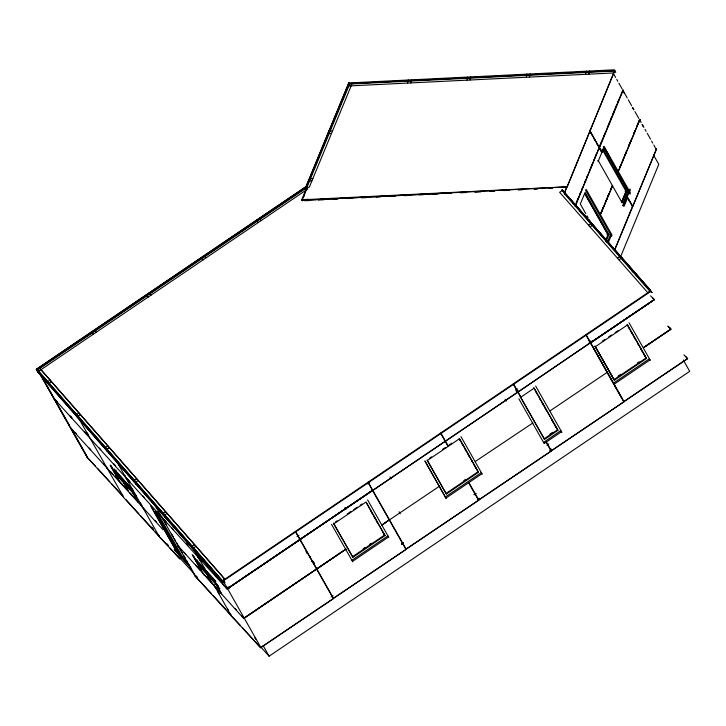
<?xml version="1.0" encoding="UTF-8"?>
<svg xmlns="http://www.w3.org/2000/svg" width="726" height="726" viewBox="0 0 726 726"><rect width="100%" height="100%" fill="white"/><g stroke="black" fill="none" stroke-linecap="round" stroke-linejoin="round"><path stroke-width="1.09" d="M37.625 371.748L222.9 583.087L37.598 371.766L36.373 369.235L305.855 186.709L307.706 189.032L38.215 371.549M76.938 416.788L75.803 414.219M105.86 449.539L104.571 447.189L105.016 447.724L107.802 445.837M107.348 451.436L106.087 448.922L106.541 449.458L109.308 447.552L106.559 449.412M136.234 484.351L135.118 481.737L136.27 484.188M163.595 515.524L162.488 512.91L163.64 515.36M192.49 548.439L191.228 545.925L191.682 546.46L194.468 544.573M303.477 197.363L307.234 187.308L37.634 369.897L222.927 581.181L650.296 291.734L564.229 193.506L566.716 186.9L302.352 200.376L302.606 200.848M564.492 193.969L566.716 186.9M348.907 82.846L305.991 186.773L348.743 82.955L614.459 69.805L615.793 72.273L613.443 72.409M650.396 290.182L562.069 189.813L651.866 292.551L650.396 290.182L650.578 290.863L222.092 581.099L36.754 369.942L306.254 187.39L349.206 83.563L348.897 82.946M451.472 192.971L302.025 200.312L301.771 199.813L349.605 84.062L614.532 71.048L566.952 187.299L614.74 70.549L349.17 83.59L352.192 83.445M302.025 200.312L304.611 194.051M305.855 186.709L306.254 187.39L309.294 187.235L352.174 83.417M408.275 79.933L407.558 83.073M411.397 79.778L410.689 82.918M467.589 77.138L467.916 77.755L466.918 80.132M470.766 76.865L470.049 80.005M527.003 74.097L526.296 77.246M530.125 73.943L529.408 77.065M586.372 71.184L585.655 74.324M589.494 71.03L588.786 74.17L589.748 71.774M576.235 202.863L578.822 196.61M579.684 194.523L580.546 192.444M581.408 190.357L582.697 187.226M584.847 182.017L585.71 179.93M586.572 177.852L587.434 175.765M590.02 169.512L592.607 163.25M593.469 161.172L594.331 159.085M595.184 156.998L596.482 153.876M601.309 142.187L599.15 147.414L589.639 130.163M602.172 140.091L603.034 138.004M603.905 135.907L605.203 132.767M607.363 127.54L608.225 125.453M609.087 123.356L609.958 121.26M610.82 119.173L611.682 117.077M612.544 114.989L615.14 108.709M616.011 106.613L616.873 104.526M617.735 102.43L618.597 100.342M575.192 205.975L622.926 89.879M575.301 206.166L599.177 147.814L601.718 152.306M601.8 152.106L599.504 147.596L623.28 90.051M603.179 149.229L627.01 191.355L622.218 202.962L598.378 160.836L603.179 149.229L602.262 149.311M603.66 206.384L600.647 213.68L612.517 185.52L610.974 188.669M605.811 201.175L607.099 198.044M607.961 195.966L608.824 193.878M619.768 167.397L621.057 164.267M623.217 159.048L624.079 156.961M624.941 154.874L626.239 151.743M628.398 146.516L630.985 140.254M633.571 133.992L634.869 130.861M637.02 125.634L639.86 119.354L618.715 170.51M603.769 206.583L600.756 213.871L612.626 185.72M604.631 204.496L605.493 202.409M606.355 200.331L607.217 198.243M608.07 196.156L608.933 194.078M611.092 188.869L612.381 185.738M619.877 167.597L621.175 164.466M622.037 162.379L622.899 160.292M625.05 155.065L626.347 151.934M628.507 146.716L631.529 139.41M633.68 134.183L634.978 131.052M637.564 124.79L639.724 119.572M639.969 119.545L618.579 170.728M605.529 240.415L608.025 234.607L584.739 193.452M621.601 202.091L626.003 191.446M621.701 202.082L626.093 191.437L602.163 149.32M606.546 240.324L608.942 234.525L585.102 192.39L580.31 204.006L585.855 213.798M607.281 242.502L610.584 234.489M623.452 203.362L627.999 192.354M622.872 205.34L628.662 191.328L603.478 146.824M623.126 205.739L625.277 200.53M629.152 191.147L630.014 189.059M623.235 205.939L625.395 200.721M608.315 242.602L611.21 235.596M623.67 205.467L629.043 192.454M623.806 205.594L626.393 199.332M629.415 192.027L630.277 189.94M624.079 206.238L627.082 198.96M655.968 149.093L653.845 144.982M614.35 250.388L632.437 206.611L631.33 204.641M614.595 250.37L632.682 206.583L627.445 197.771M632.763 206.384L656.54 148.848L632.763 206.384L627.772 197.554M620.412 257.195L658.791 164.321L653.436 154.874M36.754 369.942L39.531 368.064L224.869 579.221L222.111 581.054L36.3 369.416L305.936 186.8L306.254 187.39M50.021 380.016L47.244 381.894L46.791 381.368L48.088 383.718M49.604 385.452L48.315 383.101L48.778 383.591M48.352 383.101L49.568 385.615M48.76 383.627L51.546 381.749M53.987 398.574L57.263 401.777M54.096 398.774L56.61 401.133M76.13 414.809L78.907 412.931M80.432 414.664L77.655 416.542L77.201 416.007L78.453 418.521M70.785 428.267L73.299 430.627M40.756 375.269L87.356 457.571L95.215 465.802M106.74 467.816L108.074 469.613M111.069 465.702L114.3 471.41L116.124 470.176M125.779 477.545L124.926 475.476M126.006 477.871L129.292 481.066M136.688 478.752L133.911 480.63L133.457 480.104L134.709 482.618M562.432 190.403L559.655 192.29L647.837 292.75L650.578 290.863L562.069 189.813L650.378 290.228M135.426 482.363L138.212 480.485M78.372 417.759L123.547 496.956M142.468 507.047L140.49 502.982M142.577 507.238L140.526 504.57M142.695 507.365L144.029 509.162M590.955 222.728L592.398 224.978L591.082 222.673L591.282 223.309M162.796 513.545L165.573 511.667M588.541 225.196L591.318 223.318M167.098 513.391L164.312 515.278L163.867 514.743L165.12 517.257M590.066 226.929L592.843 225.051L592.625 224.361L593.913 226.712M158.286 534.427L159.157 536.541L123.311 497.119M116.033 460.311L159.275 536.668L167.824 545.653M177.707 545.389L243.9 618.679M177.734 545.907L178.768 546.633L182.634 553.466M179.186 551.942L177.571 553.03L151.344 506.666M617.427 258.111L620.213 256.224L619.986 255.534L620.83 257.131M195.984 546.306L193.207 548.194L192.753 547.658L194.051 550.009M183.324 556.225L182.398 556.851L180.965 556.298L155.745 511.721M197.808 556.769L202.545 561.57M197.917 556.969L199.65 558.457M193.76 556.288L197.517 562.949L198.389 562.36L215.921 581.635M155.3 505.723L195.23 576.208L211.475 593.668M205.44 569.692L192.426 547.331M37.253 370.823L36.4 369.271L221.784 580.473L222.936 582.924M214.497 586.336L213.671 584.312L231.186 615.757L260.707 647.819L242.684 627.99M214.606 586.463L215.949 588.26M367.483 483.888L369.362 482.618M297.025 536.568L298.903 535.298M515.524 390.116L517.402 388.846M516.213 391.505L518.037 390.261M589.085 342.146L590.937 340.893M653.772 299.802L590.565 342.618L653.89 299.929M227.102 588.986L225.831 587.18M445.201 441.272L372.801 490.368L445.192 441.344M517.82 392.085L445.428 441.181L517.82 392.158M335.358 522.039L337.191 520.796M347.282 513.963L350.948 511.476M353.707 509.607L357.373 507.129M360.123 505.26L361.956 504.016M429.728 458.115L431.562 456.881M442.533 449.376L445.328 447.552M448.958 445.02L451.753 443.205M602.29 341.175L605.085 339.351M608.715 336.819L611.51 335.004M615.176 332.517L617.935 330.657M333.951 523.755L366.058 502.002L385.025 535.534L352.918 557.278L333.479 523.237L352.918 557.278M520.288 396.786L520.714 397.258L534.154 388.165L557.985 430.291L544.554 439.393L520.243 396.741M646.503 358.444L646.076 357.963L613.924 379.671L594.993 346.193L595.429 346.665L627.536 324.912L646.503 358.444L614.396 380.188L594.948 346.139M309.312 557.441L310.664 556.524M230.196 613.524L231.068 615.63L195.23 576.208M231.186 615.757L240.424 625.513M475.394 461.409L532.884 422.959M550.027 410.862L607.136 372.393M670.461 329.305L643.418 347.618L670.57 329.495M244.245 618.234L316.645 569.139M316.872 569.048L346.003 549.255M382.048 524.907L389.263 519.952M389.49 519.87L439.502 486.202M643.526 347.818L670.579 329.432M363.027 548.829L364.86 547.585M369.443 544.482L371.276 543.239M463.823 480.558L465.656 479.314M618.08 376.086L620.83 374.226M637.346 363.036L639.179 361.793M352.446 556.76L384.599 535.062L366.149 502.474M426.979 459.985L445.945 493.508L478.062 471.764L459.603 439.176M446.372 493.979L478.488 472.236L459.522 438.704L427.405 460.456L446.372 493.979L445.945 493.508M351.892 560.281L387.947 535.87M445.274 497.038L481.402 472.572M613.37 383.192L649.416 358.78M352.518 561.389L388.573 536.977M445.9 498.145L481.955 473.724M613.996 384.299L650.042 359.887M549.918 434.148L552.604 432.333M544.083 438.867L557.559 429.819L557.985 430.291M543.529 442.397L560.899 430.627M544.155 443.504L561.525 431.734M473.987 494.497L475.857 493.226M546.914 445.31L548.792 444.04M401.396 544.137L403.257 542.876M474.187 494.842L476.056 493.571M401.623 544.228L403.493 542.957M331.165 596.917L333.043 595.638M477.354 499.434L479.233 498.163M549.664 450.456L551.542 449.185M687.15 358.798L623.933 401.605L687.259 358.925M333.325 598.632L260.825 647.538L333.325 598.632L295.355 531.595M405.952 549.446L333.443 598.351L405.952 549.446L367.982 482.409M478.57 500.259L406.07 549.165L478.57 500.259L468.706 482.826M551.197 451.073L478.688 499.978L551.197 451.073L546.197 442.243M623.815 401.895L551.315 450.792L623.815 401.895L585.846 334.849M260.716 646.966L269.11 656.195L689.7 371.34L683.284 359.996M599.504 147.596L596.899 143.784M597.462 160.918L598.378 160.836M625.086 191.528L627.01 191.355M607.009 234.698L608.942 234.525M304.866 200.73L309.385 200.494M318.424 200.04L324.077 199.75M333.116 199.287L337.635 199.06M347.799 198.543L352.319 198.307M361.357 197.853L367.011 197.563M376.041 197.1L380.56 196.873M389.599 196.41L395.253 196.12M404.291 195.657L409.936 195.376M418.975 194.913L423.494 194.686M432.533 194.223L438.186 193.933M447.216 193.47L451.735 193.243M460.774 192.78L466.428 192.49M475.466 192.036L481.111 191.746M490.15 191.283L494.669 191.056M503.708 190.593L509.362 190.303M518.391 189.84L522.911 189.613M534.209 189.041L537.603 188.869M548.901 188.288L552.286 188.116M613.751 72.945L348.199 85.995M329.096 130.489L329.568 131.097L332.535 130.952M328.07 132.985L328.515 133.62L331.501 133.448M309.457 178.024L309.902 178.66L312.906 178.505L309.929 178.632M308.423 180.52L308.877 181.155L311.862 180.983M301.771 199.813L566.697 186.8M459.395 192.581L466.183 192.245M474.114 191.855L480.902 191.519M489.959 191.074L494.488 190.856M504.679 190.357L509.207 190.13M518.264 189.686L522.793 189.468M534.118 188.905L537.512 188.742M548.838 188.188L552.232 188.016M651.866 292.551L650.178 290.863L651.839 292.569M652.919 298.05L654.462 299.811L650.55 295.845M669.608 327.544L671.151 329.314L668.065 326.328M667.947 326.128L670.089 328.488M685.58 356.257L687.722 358.608M683.928 354.842L687.495 358.762M513.572 384.009L520.587 396.487M477.59 471.238L478.488 472.236M440.945 433.195L447.969 445.673M385.025 535.534L383.01 532.566M344.986 507.465L346.384 509.008M312.08 560.49L314.367 562.995M311.881 560.635L313.396 562.314M311.472 560.88L314.294 563.848M223.082 580.746L260.933 647.665M70.231 416.034L71.756 417.713M84.715 431.97L86.24 433.649M99.326 448.033L100.85 449.712M113.81 463.968L115.334 465.647M128.411 480.031L129.945 481.71M142.904 495.967L144.429 497.646M157.397 511.903L158.921 513.581M171.998 527.965L173.523 529.644M186.491 543.901L188.016 545.58M222.828 583.876L224.325 585.528M70.34 416.234L71.865 417.913M84.833 432.17L86.358 433.849M113.918 464.168L115.452 465.847M164.484 519.78L166.009 521.459M215.422 575.809L216.929 577.46M225.94 587.37L227.438 589.022M227.211 589.185L53.751 398.329L40.638 375.142M115.252 470.766L133.539 490.876M198.479 562.296L215.241 580.736M133.457 490.939L114.091 468.923M114.3 471.41L135.635 494.878M197.517 562.949L218.099 585.573M114.263 472.009L136.098 496.012M197.49 563.548L218.571 586.726M114.889 473.116L135.971 496.294M198.116 564.647L219.942 588.659M74.714 432.106L76.239 433.785M89.207 448.051L90.732 449.721M103.691 463.987L105.216 465.656M110.779 471.855L113.074 474.368M115.243 476.692L127.558 490.304M129.736 492.627L132.023 495.141M132.132 495.341L138.239 502.047M155.028 520.515L156.535 522.175M184.114 552.432L185.747 554.31M195.548 565.01L200.24 570.246M202.409 572.56L221.602 593.741M235.006 608.415L236.622 610.257M241.767 615.848L244.127 618.516M163.114 529.817L70.44 427.823L53.869 398.52M187.471 562.432L182.398 556.851L158.214 514.108M180.965 556.298L188.941 565.064M174.222 549.346L180.946 556.742M254.717 637.882L256.242 639.552M174.848 550.453L191.473 568.739M151.67 527.031L153.195 528.7M166.916 543.801L168.441 545.48M177.598 555.544L194.377 573.994M195.902 575.673L197.427 577.351M97.502 468.315L109.708 481.737M111.995 484.251L123.429 496.829L87.356 457.571M125.834 499.479L138.802 513.736M140.327 515.415L153.286 529.671M155.573 532.185L159.384 536.378M170.093 548.148L179.921 558.966L159.275 536.668M212.999 595.347L225.958 609.604M227.492 611.283L231.304 615.476M87.247 457.444L70.549 428.013M565.736 194.604L564.247 192.907L565.708 194.622M567.215 196.292L570.327 199.704M574.783 204.777L572.406 202.209L574.602 204.759M584.421 215.758L602.19 235.995M606.637 241.068L603.524 237.647L606.455 241.05M609.45 244.408L611.083 246.141M620.73 257.122L634.043 272.286M638.49 277.359L635.377 273.947L638.317 277.341M642.946 282.432L640.568 279.855L642.764 282.414M645.759 285.772L647.392 287.496M567.188 196.31L570.155 199.686M594.594 227.528L602.008 235.977M609.423 244.435L610.911 246.123M630.894 268.892L633.862 272.277M645.732 285.79L647.211 287.478M579.412 210.976L580.9 212.673M605.529 240.723L607.018 242.43M631.647 270.48L633.136 272.177M307.18 198.997L308.668 200.703M256.441 220.187L258.284 222.501M204.315 255.479L206.157 257.803M201.492 257.539L202.3 259.037M201.819 258.12L203.28 259.79M149.302 292.741L151.144 295.065M146.407 294.711L148.258 297.052L146.806 295.382M94.28 330.003L96.122 332.326M91.385 331.973L93.246 334.314M224.86 579.194L39.531 368.064M223.036 580.274L224.978 582.488M223.027 580.646L224.516 582.352M614.014 74.578L615.639 77.455M616.719 79.37L617.808 81.285M618.888 83.2L622.137 88.944M623.344 91.077L627.21 97.91M628.317 99.861L631.629 105.724M632.736 107.675L633.843 109.626M634.951 111.586L638.816 118.42M639.479 119.59L641.14 122.522M642.238 124.473L643.898 127.404M645.006 129.355L646.113 131.315M647.211 133.266L650.532 139.12M651.63 141.08L652.738 143.031M623.262 91.276L624.369 93.227M632.655 107.875L633.762 109.826M642.156 124.672L643.263 126.623M604.023 146.298L630.495 193.08M604.459 147.677L607.798 153.576M603.56 147.423L630.032 194.205M590.102 131.315L601.963 152.279M590.401 132.295L592.026 135.172M593.65 138.04L595.275 140.917M628.553 199.741L629.66 201.701M586.2 189.441L612.118 235.251M585.41 189.985L611.655 236.377M584.648 193.461L607.925 234.616M586.962 215.758L588.069 217.718M589.176 219.679L591.391 223.599M629.052 322.78L650.278 360.296M627.064 324.395L646.076 357.963M628.308 326.881L629.424 328.851M631.094 331.809L632.773 334.768M633.889 336.737L635.559 339.695M637.791 343.643L638.907 345.612M640.577 348.571L642.256 351.529M643.372 353.498L645.042 356.457M595.429 346.665L614.396 380.188M586.082 334.695L624.051 401.732M589.095 340.285L591.327 344.242M592.443 346.211L622.046 398.538M535.67 386.032L561.924 432.433M533.683 387.639L557.559 429.819M536.024 392.067L537.131 394.027M539.345 397.948L540.453 399.908M542.122 402.839L543.783 405.78M544.89 407.74L546.551 410.68M551.542 419.501L553.203 422.441M554.31 424.401L555.98 427.333M546.315 441.962L551.424 450.919M513.228 384.036L520.469 396.768M520.714 397.258L544.554 439.393M518.854 398.783L543.992 443.214M505.142 399.182L506.258 401.151M460.965 436.625L482.191 474.142M459.177 438.704L460.293 440.673M461.963 443.631L463.079 445.601M464.758 448.559L466.428 451.518M468.098 454.476L469.776 457.434M471.446 460.393L472.562 462.362M474.241 465.321L475.911 468.279M468.824 482.545L478.806 500.105M440.6 433.222L447.851 445.955M425.046 461.092L445.356 496.983M424.91 461.046L446.136 498.562M389.98 476.864L391.105 478.833M399.1 511.794L400.217 513.772M368.209 482.255L406.179 549.292M367.583 499.878L388.8 537.394M370.741 510.868L372.411 513.827M373.527 515.805L375.197 518.763M376.313 520.733L377.992 523.691M331.528 524.29L352.754 561.806M295.591 531.441L333.561 598.478M305.964 551.515L307.08 553.493M263.229 645.795L269.11 656.195M228.073 586.726L229.18 588.686M216.611 584.993L220.994 592.743M215.967 584.285L219.806 591.064M196.347 553.693L200.231 560.49M218.036 592.035L219.143 593.995M227.438 608.642L228.536 610.593M207.364 574.82L212.845 584.512M206.719 574.112L211.103 581.862M196.773 559.51L198.389 562.36M192.853 555.336L203.988 575.019M192.209 554.628L201.111 570.373M162.079 517.139L163.187 519.09M164.847 522.021L166.617 525.07M171.472 533.737L173.242 536.795M174.24 538.619L175.456 540.698M176.445 542.531L178.106 545.453M183.742 555.417L185.511 558.476M186.618 560.427L187.725 562.387M188.715 564.211L192.027 570.073M193.134 572.024L195.457 576.054M155.409 511.612L181.573 557.84M155.319 511.884L180.302 556.025M150.699 505.958L176.926 552.323M118.429 463.987L119.636 466.038M126.242 477.717L129.001 482.599M133.384 493.453L138.321 502.174M132.74 492.745L136.579 499.524M124.137 483.28L128.529 491.039M123.493 482.572L127.331 489.36M110.361 465.103L119.745 481.692M110.27 465.366L118.547 480.004M87.329 433.023L88.418 434.956M41.101 375.233L46.019 383.927M47.108 385.86L54.214 398.42M54.323 398.619L69.242 424.982M71.012 428.113L74.324 433.976M75.431 435.927L87.592 457.407M622.772 259.645L621.51 257.267L621.728 257.957L618.933 259.817M261.178 220.541L259.409 218.308M221.784 580.473L222.092 581.099M76.148 414.764L75.676 414.274L76.974 416.624M526.976 74.224L527.285 74.842M329.241 130.508L329.55 131.125M194.541 575.046L195.348 575.927L194.541 575.046M299.838 539.518L227.447 588.541L299.838 539.518M372.465 490.331L300.074 539.364L372.465 490.331M590.329 342.772L518.046 392.004L590.329 342.772M372.574 490.458L300.183 539.482L372.574 490.531M299.947 539.717L227.556 588.741L299.947 539.717M653.881 300.001L590.674 342.817L653.881 300.001M316.527 569.012L244.136 618.044L316.527 569.012M345.885 549.128L316.754 568.857L345.885 549.128M389.145 519.825L382.166 525.034L389.145 519.825M565.844 187.426L563.585 187.544L565.817 187.353"/></g></svg>
